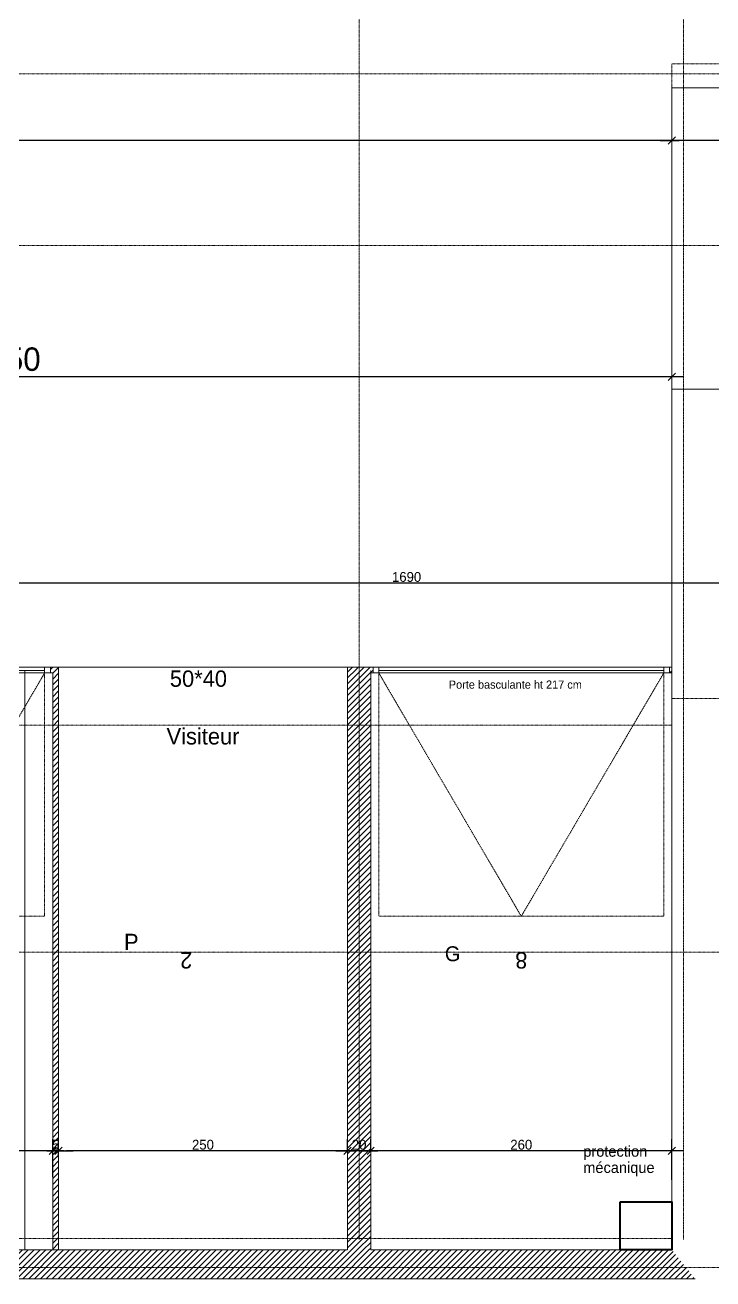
# Model space of a CAD drawing. Header units: millimetres. Extents: x -26249 to 60250, y -21218 to 23336.
# Drawn here: x 16185 to 16779, y -10511 to -9429 of the extents above; entities that cross this region are included whole.
import ezdxf

# ---------------------------------------------------------------- set-up
doc = ezdxf.new("R2010")
doc.units = ezdxf.units.MM
for name, pattern in [('ISO-02', [0.75, 0.6, -0.15]), ('Style de ligne -1', [0.41664, 0.20828, -0.20836]), ('Style de ligne -6', [1.04164, 0.625, -0.20828, 0.06943, -0.13893]), ('VW-01', [0.41656, 0.20828, -0.20828])]:
    doc.linetypes.add(name, pattern=pattern)
for name, color, linetype, lineweight, true_color in [('B BATI-structure', 1, 'VW-01', 18, 0xff0000), ('C ANNOTATIONS-axes', 1, 'ISO-02', 13, 0xff0000), ('C ANNOTATIONS-axes horizontaux', 1, 'Style de ligne -1', 13, 0xff0000)]:
    doc.layers.add(name, color=color, linetype=linetype, lineweight=lineweight, true_color=true_color)
for name, color, linetype, lineweight in [('B GÈnÈral_Hatch', 7, 'Continuous', 5), ('B Général', 7, 'Continuous', 5), ('C ANNOTATIONS-cotation', 7, 'Continuous', 5), ('C ANNOTATIONS-prestations', 7, 'Continuous', 5)]:
    doc.layers.add(name, color=color, linetype=linetype, lineweight=lineweight)
doc.styles.add('Arial', font='arial.ttf')
doc.styles.add('Eurostile', font='')
doc.styles.get('Eurostile').set_extended_font_data('Eurostile')
doc.dimstyles.new('100é', dxfattribs={"dimtxt": 20.229601, "dimasz": 6.232178, "dimexe": 10, "dimexo": 25, "dimgap": 1, "dimtad": 1, "dimdec": 1, "dimtxsty": 'Arial', "dimblk": 'VW_SLASH', "dimblk1": 'VW_SLASH', "dimblk2": 'VW_SLASH', "dimcen": 0, "dimdle": 10, "dimazin": 0, "dimtfac": 1, "dimtdec": 1, "dimtix": 1, "dimtmove": 0, "dimatfit": 0, "dimldrblk": 'VW_FILLEDARROW', "dimfxl": 25, "dimfxlon": 1, "dimfrac": 2, "dimtolj": 1, "dimarcsym": 0})
pattern_1 = [(45, (8317.1126, -13762.2883), (2.4253472, -2.6458333), [])]

# ---------------------------------------------------------------- blocks, each defined once
blk = doc.blocks.new('Parking Spaces-4')
at = {"layer": 'B Général', "color": 7, "linetype": 'Continuous', "lineweight": 5}
for p, q in [((0, 0), (0, 500)), ((278.5, 0), (278.5, 500)), ((557, 0), (557, 500)), ((0, 0), (557, 0))]:
    blk.add_line(p, q, dxfattribs=at)
at = {"layer": 'B Général', "color": 7, "extrusion": (0, 0, -1), "char_height": 14.12, "attachment_point": 5, "text_direction": (1, 0, 0), "line_spacing_factor": 0.894142, "style": 'Eurostile'}
for s, insert in [('2', (139.25, 250)), ('3', (417.75, 250))]:
    blk.add_mtext(s, dxfattribs=dict(at, insert=insert))
blk = doc.blocks.new('Parking Spaces-6')
at = {"layer": 'B Général', "color": 7, "linetype": 'Continuous', "lineweight": 5}
for p, q in [((0, 0), (0, 500)), ((260, 0), (260, 500)), ((0, 0), (260, 0))]:
    blk.add_line(p, q, dxfattribs=at)
at = {"layer": 'B Général', "color": 7, "insert": (130, 250), "char_height": 14.1, "attachment_point": 5, "line_spacing_factor": 0.894142, "style": 'Eurostile'}
blk.add_mtext('9', dxfattribs=at)
blk = doc.blocks.new('Parking Spaces-8')
at = {"layer": 'B Général', "color": 7, "linetype": 'Continuous', "lineweight": 5}
for p, q in [((0, 0), (0, 500)), ((260, 0), (260, 500)), ((0, 0), (260, 0))]:
    blk.add_line(p, q, dxfattribs=at)
at = {"layer": 'B Général', "color": 7, "extrusion": (0, 0, -1), "insert": (130, 250), "char_height": 14.1, "attachment_point": 5, "text_direction": (1, 0, 0), "line_spacing_factor": 0.894142, "style": 'Eurostile'}
blk.add_mtext('8', dxfattribs=at)
blk = doc.blocks.new('VW_SLASH')
at = {"color": 0, "linetype": 'ByBlock', "lineweight": -2}
blk.add_line((1.6, 0), (-1, 0), dxfattribs=at)
at = {"color": 0, "linetype": 'Continuous', "lineweight": 20, "flags": 128}
blk.add_lwpolyline([(0.5, 0.5), (-0.5, -0.5)], dxfattribs=at)
blk = doc.blocks.new('*D711')
at = {"layer": 'C ANNOTATIONS-cotation', "color": 0, "linetype": 'Continuous', "lineweight": -2, "transparency": 16777216}
blk.add_line((16737.4, -9732.3), (15599.9, -9732.3), dxfattribs=at)
at = {"layer": 'Defpoints', "color": 0, "linetype": 'Continuous', "transparency": 16777216}
for p in [(15593.6, -9732.3), (16743.6, -9788.3), (15593.6, -9900.7)]:
    blk.add_point(p, dxfattribs=at)
at = {"layer": 'C ANNOTATIONS-cotation', "color": 0, "linetype": 'Continuous', "lineweight": -2, "transparency": 16777216, "xscale": 6.232177734375, "yscale": 6.232177734375, "zscale": 6.232177734375, "rotation": 180}
blk.add_blockref('VW_SLASH', (15593.6, -9732.3), dxfattribs=at)
at = {"layer": 'C ANNOTATIONS-cotation', "color": 0, "linetype": 'Continuous', "lineweight": -2, "transparency": 16777216, "xscale": 6.232177734375, "yscale": 6.232177734375, "zscale": 6.232177734375}
blk.add_blockref('VW_SLASH', (16743.6, -9732.3), dxfattribs=at)
at = {"layer": 'C ANNOTATIONS-cotation', "color": 0, "linetype": 'Continuous', "transparency": 16777216, "insert": (16168.6, -9717.2), "char_height": 20.23, "attachment_point": 5, "style": 'Eurostile'}
blk.add_mtext('\\A1;1150', dxfattribs=at)
blk = doc.blocks.new('VW_FILLEDARROW')
at = {"linetype": 'Continuous', "lineweight": 0}
blk.add_hatch(color=0, dxfattribs=at).paths.add_polyline_path([(-1.6, 0.43), (0, 0), (-1.6, -0.43)])
at = {"color": 0, "linetype": 'Continuous', "lineweight": 5, "flags": 128}
blk.add_lwpolyline([(-1.6, 0.43), (0, 0), (-1.6, -0.43)], close=True, dxfattribs=at)
blk = doc.blocks.new('Porte basculante ht200cm')
at = {"layer": 'B Général', "color": 7, "linetype": 'Style de ligne -1', "lineweight": 5}
for p, q in [((-123, -2.5), (0, -212.5)), ((0, -212.5), (123, -2.5))]:
    blk.add_line(p, q, dxfattribs=at)
at = {"layer": 'B Général', "color": 7, "linetype": 'Continuous', "lineweight": 5, "flags": 128}
for points in [[(-128, 2.5), (128, 2.5), (128, -2.5), (-128, -2.5)], [(-123, 2.5), (123, 2.5), (123, -0.5), (-123, -0.5)]]:
    blk.add_lwpolyline(points, close=True, dxfattribs=at)
at = {"layer": 'B Général', "flags": 128}
for points in [[(-128, 2.5), (-123, 2.5), (-123, -2.5), (-128, -2.5)], [(123, 2.5), (128, 2.5), (128, -2.5), (123, -2.5)]]:
    blk.add_lwpolyline(points, close=True, dxfattribs=at)
at = {"layer": 'B Général', "color": 7, "linetype": 'Style de ligne -1', "lineweight": 5, "flags": 128}
blk.add_lwpolyline([(-123, -2.5), (123, -2.5), (123, -212.5), (-123, -212.5)], close=True, dxfattribs=at)
at = {"layer": 'B Général', "insert": (-66, -238.4), "char_height": 12.9, "attachment_point": 1, "line_spacing_factor": 0.894142, "style": 'Eurostile'}
blk.add_mtext('G', dxfattribs=at)
at = {"layer": 'C ANNOTATIONS-prestations', "insert": (-62.6, -9), "char_height": 7.059, "attachment_point": 1, "line_spacing_factor": 0.894142, "style": 'Eurostile'}
blk.add_mtext('Porte basculante ht 217 cm', dxfattribs=at)
blk = doc.blocks.new('axes 2')
at = {"layer": 'B Général', "color": 1, "linetype": 'Style de ligne -6', "lineweight": 13}
for p, q in [((490.672, -1173.93), (490.672, 1361.07)), ((770.672, -1173.93), (770.672, 1361.07))]:
    blk.add_line(p, q, dxfattribs=at)
at = {"layer": 'C ANNOTATIONS-axes horizontaux', "color": 5, "true_color": 0x0000ff}
for p, q in [((4705, -167.93), (-4705, -167.93)), ((4705, -315.93), (-4705, -315.93)), ((4705, -925.93), (-4705, -925.93)), ((4705, -1197.93), (-4705, -1197.93))]:
    blk.add_line(p, q, dxfattribs=at)
blk = doc.blocks.new('*D756')
at = {"layer": 'C ANNOTATIONS-cotation', "color": 0, "linetype": 'Continuous', "lineweight": -2, "transparency": 16777216}
blk.add_line((16737.4, -9528.3), (15110.1, -9528.3), dxfattribs=at)
at = {"layer": 'Defpoints', "color": 0, "linetype": 'Continuous', "transparency": 16777216}
for p in [(15103.9, -9381.9), (16743.6, -9483), (15103.9, -9528.3)]:
    blk.add_point(p, dxfattribs=at)
at = {"layer": 'C ANNOTATIONS-cotation', "color": 0, "linetype": 'Continuous', "lineweight": -2, "transparency": 16777216, "xscale": 6.232177734375, "yscale": 6.232177734375, "zscale": 6.232177734375, "rotation": 180}
blk.add_blockref('VW_SLASH', (15103.9, -9528.3), dxfattribs=at)
at = {"layer": 'C ANNOTATIONS-cotation', "color": 0, "linetype": 'Continuous', "lineweight": -2, "transparency": 16777216, "xscale": 6.232177734375, "yscale": 6.232177734375, "zscale": 6.232177734375}
blk.add_blockref('VW_SLASH', (16743.6, -9528.3), dxfattribs=at)
at = {"layer": 'C ANNOTATIONS-cotation', "color": 0, "linetype": 'Continuous', "lineweight": 5, "transparency": 16777216, "insert": (15923.7, -9523.1), "char_height": 8.47, "attachment_point": 5, "style": 'Eurostile'}
blk.add_mtext('\\A1;1640', dxfattribs=at)
blk = doc.blocks.new('*D757')
at = {"layer": 'C ANNOTATIONS-cotation', "color": 0, "linetype": 'Continuous', "lineweight": -2, "transparency": 16777216}
blk.add_line((17237.4, -9528.3), (16749.8, -9528.3), dxfattribs=at)
at = {"layer": 'Defpoints', "color": 0, "linetype": 'Continuous', "transparency": 16777216}
for p in [(16743.6, -9483), (17243.6, -9483), (16743.6, -9528.3)]:
    blk.add_point(p, dxfattribs=at)
at = {"layer": 'C ANNOTATIONS-cotation', "color": 0, "linetype": 'Continuous', "lineweight": -2, "transparency": 16777216, "xscale": 6.232177734375, "yscale": 6.232177734375, "zscale": 6.232177734375, "rotation": 180}
blk.add_blockref('VW_SLASH', (16743.6, -9528.3), dxfattribs=at)
at = {"layer": 'C ANNOTATIONS-cotation', "color": 0, "linetype": 'Continuous', "lineweight": -2, "transparency": 16777216, "xscale": 6.232177734375, "yscale": 6.232177734375, "zscale": 6.232177734375}
blk.add_blockref('VW_SLASH', (17243.6, -9528.3), dxfattribs=at)
at = {"layer": 'C ANNOTATIONS-cotation', "color": 0, "linetype": 'Continuous', "lineweight": 5, "transparency": 16777216, "insert": (16993.6, -9523.1), "char_height": 8.47, "attachment_point": 5, "style": 'Eurostile'}
blk.add_mtext('\\A1;500', dxfattribs=at)
blk = doc.blocks.new('*D761')
at = {"layer": 'C ANNOTATIONS-cotation', "color": 0, "linetype": 'Continuous', "lineweight": -2, "transparency": 16777216}
blk.add_line((17353.4, -9910.3), (15675.8, -9910.3), dxfattribs=at)
at = {"layer": 'Defpoints', "color": 0, "linetype": 'Continuous', "transparency": 16777216}
for p in [(17359.6, -9800.3), (15669.6, -9910.3), (15669.6, -9932.9)]:
    blk.add_point(p, dxfattribs=at)
at = {"layer": 'C ANNOTATIONS-cotation', "color": 0, "linetype": 'Continuous', "lineweight": -2, "transparency": 16777216, "xscale": 6.232177734375, "yscale": 6.232177734375, "zscale": 6.232177734375, "rotation": 180}
blk.add_blockref('VW_SLASH', (15669.6, -9910.3), dxfattribs=at)
at = {"layer": 'C ANNOTATIONS-cotation', "color": 0, "linetype": 'Continuous', "lineweight": -2, "transparency": 16777216, "xscale": 6.232177734375, "yscale": 6.232177734375, "zscale": 6.232177734375}
blk.add_blockref('VW_SLASH', (17359.6, -9910.3), dxfattribs=at)
at = {"layer": 'C ANNOTATIONS-cotation', "color": 0, "linetype": 'Continuous', "lineweight": 5, "transparency": 16777216, "insert": (16514.6, -9905.1), "char_height": 8.47, "attachment_point": 5, "style": 'Eurostile'}
blk.add_mtext('\\A1;1690', dxfattribs=at)
blk = doc.blocks.new('*D790')
at = {"layer": 'C ANNOTATIONS-cotation', "color": 0, "linetype": 'Continuous', "lineweight": -2, "transparency": 16777216}
for p, q in [((16209.1, -10422.9), (16209.1, -10390.3)), ((16202.9, -10400.3), (15955.8, -10400.3))]:
    blk.add_line(p, q, dxfattribs=at)
at = {"layer": 'Defpoints', "color": 0, "linetype": 'Continuous', "transparency": 16777216}
for p in [(15949.6, -10400.3), (15949.6, -10428.3), (16209.1, -10447.9)]:
    blk.add_point(p, dxfattribs=at)
at = {"layer": 'C ANNOTATIONS-cotation', "color": 0, "linetype": 'Continuous', "lineweight": -2, "transparency": 16777216, "xscale": 6.232177734375, "yscale": 6.232177734375, "zscale": 6.232177734375, "rotation": 180}
blk.add_blockref('VW_SLASH', (15949.6, -10400.3), dxfattribs=at)
at = {"layer": 'C ANNOTATIONS-cotation', "color": 0, "linetype": 'Continuous', "lineweight": -2, "transparency": 16777216, "xscale": 6.232177734375, "yscale": 6.232177734375, "zscale": 6.232177734375}
blk.add_blockref('VW_SLASH', (16209.1, -10400.3), dxfattribs=at)
at = {"layer": 'C ANNOTATIONS-cotation', "color": 0, "linetype": 'Continuous', "lineweight": 5, "transparency": 16777216, "insert": (16079.3, -10395.1), "char_height": 8.47, "attachment_point": 5, "style": 'Eurostile'}
blk.add_mtext('\\A1;260', dxfattribs=at)
blk = doc.blocks.new('*D791')
at = {"layer": 'C ANNOTATIONS-cotation', "color": 0, "linetype": 'Continuous', "lineweight": -2, "transparency": 16777216}
for p, q in [((16209.1, -10422.9), (16209.1, -10390.3)), ((16214.1, -10405.8), (16214.1, -10390.3)), ((16202.9, -10400.3), (16196.6, -10400.3)), ((16214.1, -10400.3), (16209.1, -10400.3)), ((16220.3, -10400.3), (16226.6, -10400.3))]:
    blk.add_line(p, q, dxfattribs=at)
at = {"layer": 'Defpoints', "color": 0, "linetype": 'Continuous', "transparency": 16777216}
for p in [(16209.1, -10400.3), (16214.1, -10430.8), (16209.1, -10447.9)]:
    blk.add_point(p, dxfattribs=at)
at = {"layer": 'C ANNOTATIONS-cotation', "color": 0, "linetype": 'Continuous', "lineweight": -2, "transparency": 16777216, "xscale": 6.232177734375, "yscale": 6.232177734375, "zscale": 6.232177734375}
blk.add_blockref('VW_SLASH', (16209.1, -10400.3), dxfattribs=at)
at = {"layer": 'C ANNOTATIONS-cotation', "color": 0, "linetype": 'Continuous', "lineweight": -2, "transparency": 16777216, "xscale": 6.232177734375, "yscale": 6.232177734375, "zscale": 6.232177734375, "rotation": 180}
blk.add_blockref('VW_SLASH', (16214.1, -10400.3), dxfattribs=at)
at = {"layer": 'C ANNOTATIONS-cotation', "color": 0, "linetype": 'Continuous', "lineweight": 5, "transparency": 16777216, "insert": (16211.6, -10395.1), "char_height": 8.47, "attachment_point": 5, "style": 'Eurostile'}
blk.add_mtext('\\A1;5', dxfattribs=at)
blk = doc.blocks.new('*D792')
at = {"layer": 'C ANNOTATIONS-cotation', "color": 0, "linetype": 'Continuous', "lineweight": -2, "transparency": 16777216}
for p, q in [((16214.1, -10405.8), (16214.1, -10390.3)), ((16463.6, -10400.3), (16463.6, -10390.3)), ((16457.4, -10400.3), (16220.3, -10400.3))]:
    blk.add_line(p, q, dxfattribs=at)
at = {"layer": 'Defpoints', "color": 0, "linetype": 'Continuous', "transparency": 16777216}
for p in [(16214.1, -10400.3), (16463.6, -10418.8), (16214.1, -10430.8)]:
    blk.add_point(p, dxfattribs=at)
at = {"layer": 'C ANNOTATIONS-cotation', "color": 0, "linetype": 'Continuous', "lineweight": -2, "transparency": 16777216, "xscale": 6.232177734375, "yscale": 6.232177734375, "zscale": 6.232177734375, "rotation": 180}
blk.add_blockref('VW_SLASH', (16214.1, -10400.3), dxfattribs=at)
at = {"layer": 'C ANNOTATIONS-cotation', "color": 0, "linetype": 'Continuous', "lineweight": -2, "transparency": 16777216, "xscale": 6.232177734375, "yscale": 6.232177734375, "zscale": 6.232177734375}
blk.add_blockref('VW_SLASH', (16463.6, -10400.3), dxfattribs=at)
at = {"layer": 'C ANNOTATIONS-cotation', "color": 0, "linetype": 'Continuous', "lineweight": 5, "transparency": 16777216, "insert": (16338.8, -10395.1), "char_height": 8.47, "attachment_point": 5, "style": 'Eurostile'}
blk.add_mtext('\\A1;250', dxfattribs=at)
blk = doc.blocks.new('*D793')
at = {"layer": 'C ANNOTATIONS-cotation', "color": 0, "linetype": 'Continuous', "lineweight": -2, "transparency": 16777216}
for p, q in [((16463.6, -10400.3), (16463.6, -10390.3)), ((16483.6, -10400.3), (16483.6, -10390.3)), ((16477.4, -10400.3), (16469.8, -10400.3))]:
    blk.add_line(p, q, dxfattribs=at)
at = {"layer": 'Defpoints', "color": 0, "linetype": 'Continuous', "transparency": 16777216}
for p in [(16463.6, -10400.3), (16483.6, -10401.8), (16463.6, -10418.8)]:
    blk.add_point(p, dxfattribs=at)
at = {"layer": 'C ANNOTATIONS-cotation', "color": 0, "linetype": 'Continuous', "lineweight": -2, "transparency": 16777216, "xscale": 6.232177734375, "yscale": 6.232177734375, "zscale": 6.232177734375, "rotation": 180}
blk.add_blockref('VW_SLASH', (16463.6, -10400.3), dxfattribs=at)
at = {"layer": 'C ANNOTATIONS-cotation', "color": 0, "linetype": 'Continuous', "lineweight": -2, "transparency": 16777216, "xscale": 6.232177734375, "yscale": 6.232177734375, "zscale": 6.232177734375}
blk.add_blockref('VW_SLASH', (16483.6, -10400.3), dxfattribs=at)
at = {"layer": 'C ANNOTATIONS-cotation', "color": 0, "linetype": 'Continuous', "lineweight": 5, "transparency": 16777216, "insert": (16473.6, -10395.1), "char_height": 8.47, "attachment_point": 5, "style": 'Eurostile'}
blk.add_mtext('\\A1;20', dxfattribs=at)
blk = doc.blocks.new('*D794')
at = {"layer": 'C ANNOTATIONS-cotation', "color": 0, "linetype": 'Continuous', "lineweight": -2, "transparency": 16777216}
for p, q in [((16483.6, -10400.3), (16483.6, -10390.3)), ((16743.6, -10425.3), (16743.6, -10390.3)), ((16737.4, -10400.3), (16489.8, -10400.3))]:
    blk.add_line(p, q, dxfattribs=at)
at = {"layer": 'Defpoints', "color": 0, "linetype": 'Continuous', "transparency": 16777216}
for p in [(16483.6, -10400.3), (16483.6, -10401.8), (16743.6, -10451.8)]:
    blk.add_point(p, dxfattribs=at)
at = {"layer": 'C ANNOTATIONS-cotation', "color": 0, "linetype": 'Continuous', "lineweight": -2, "transparency": 16777216, "xscale": 6.232177734375, "yscale": 6.232177734375, "zscale": 6.232177734375, "rotation": 180}
blk.add_blockref('VW_SLASH', (16483.6, -10400.3), dxfattribs=at)
at = {"layer": 'C ANNOTATIONS-cotation', "color": 0, "linetype": 'Continuous', "lineweight": -2, "transparency": 16777216, "xscale": 6.232177734375, "yscale": 6.232177734375, "zscale": 6.232177734375}
blk.add_blockref('VW_SLASH', (16743.6, -10400.3), dxfattribs=at)
at = {"layer": 'C ANNOTATIONS-cotation', "color": 0, "linetype": 'Continuous', "lineweight": 5, "transparency": 16777216, "insert": (16613.6, -10395.1), "char_height": 8.47, "attachment_point": 5, "style": 'Eurostile'}
blk.add_mtext('\\A1;260', dxfattribs=at)

msp = doc.modelspace()

# ---------------------------------------------------------------- hatches: boundary and pattern name
at = {"layer": 'B GÈnÈral_Hatch', "linetype": 'Continuous', "lineweight": 5}
h = msp.add_hatch(dxfattribs=at)
h.set_pattern_fill('50_BETON', style=0, pattern_type=2)
h.set_pattern_definition(pattern_1)
h.paths.add_polyline_path([(16209.097, -9987.914), (16214.097, -9982.914), (16207.097, -9982.914), (16207.097, -9987.914)])
h = msp.add_hatch(dxfattribs=at)
h.set_pattern_fill('50_BETON', style=0, pattern_type=2)
h.set_pattern_definition(pattern_1)
h.paths.add_polyline_path([(16214.097, -10485.899), (16214.097, -9982.914), (16209.097, -9987.914), (16209.097, -10485.899)])
h = msp.add_hatch(dxfattribs=at)
h.set_pattern_fill('50_BETON', style=0, pattern_type=2)
h.set_pattern_definition(pattern_1)
h.paths.add_polyline_path([(16483.597, -9987.914), (16463.597, -9982.914), (16463.597, -10485.899), (16483.597, -10485.899)])
h = msp.add_hatch(dxfattribs=at)
h.set_pattern_fill('50_BETON', style=0, pattern_type=2)
h.set_pattern_definition(pattern_1)
h.paths.add_polyline_path([(16485.597, -9982.914), (16463.597, -9982.914), (16483.597, -9987.914), (16485.597, -9987.914)])
h = msp.add_hatch(dxfattribs=at)
h.set_pattern_fill('50_BETON', style=0, pattern_type=2)
h.set_pattern_definition(pattern_1)
h.paths.add_polyline_path([(16741.597, -9982.914), (16741.597, -9987.914), (16743.597, -9987.914), (16743.597, -9982.914)])
h = msp.add_hatch(dxfattribs=at)
h.set_pattern_fill('50_BETON', style=0, pattern_type=2)
h.set_pattern_definition(pattern_1)
h.paths.add_polyline_path([(14547.001, -10485.899), (14527.001, -10510.899), (16763.597, -10510.899), (16743.597, -10485.899)])

# ---------------------------------------------------------------- linework, layer by layer
at = {"layer": 'B BATI-structure', "flags": 128}
for points in [[(16743.597, -9462.092), (16813.597, -9462.092), (16813.597, -10009.884), (16743.597, -10009.884)], [(15649.597, -10032.914), (16743.597, -10032.914), (16743.597, -9982.914), (15649.597, -9982.914)]]:
    msp.add_lwpolyline(points, close=True, dxfattribs=at)
at = {"layer": 'B Général', "color": 7, "linetype": 'Continuous', "lineweight": 5}
for p, q in [((16743.597, -9985.862), (16743.597, -9479.884)), ((16207.097, -9982.914), (16214.097, -9982.914)), ((16207.097, -9987.914), (16207.097, -9982.914)), ((16207.097, -9987.914), (16209.097, -9987.914)), ((16209.097, -9987.914), (16209.097, -10485.899)), ((16214.097, -9982.914), (16214.097, -10485.899)), ((16463.597, -10485.899), (16463.597, -9982.914)), ((16463.597, -9982.914), (16485.597, -9982.914)), ((16483.597, -10485.899), (16483.597, -9987.914)), ((16483.597, -9987.914), (16485.597, -9987.914)), ((16485.597, -9987.914), (16485.597, -9982.914)), ((16741.597, -9982.914), (16743.597, -9982.914)), ((16741.597, -9987.914), (16741.597, -9982.914)), ((16741.597, -9987.914), (16743.597, -9987.914)), ((16209.097, -10485.899), (15949.597, -10485.899)), ((16463.597, -10485.899), (16214.097, -10485.899)), ((16743.597, -10485.899), (16483.597, -10485.899)), ((16763.597, -10510.899), (14527.001, -10510.899))]:
    msp.add_line(p, q, dxfattribs=at)
at = {"layer": 'B Général', "color": 7, "linetype": 'Continuous', "lineweight": 18}
for p, q in [((16207.097, -9982.914), (16214.097, -9982.914)), ((16207.097, -9987.914), (16209.097, -9987.914)), ((16209.097, -9987.914), (16209.097, -10485.899)), ((16214.097, -9982.914), (16214.097, -10485.899)), ((16463.597, -10485.899), (16463.597, -9982.914)), ((16463.597, -9982.914), (16485.597, -9982.914)), ((16483.597, -10485.899), (16483.597, -9987.914)), ((16483.597, -9987.914), (16485.597, -9987.914)), ((16741.597, -9982.914), (16743.597, -9982.914)), ((16741.597, -9987.914), (16743.597, -9987.914)), ((16209.097, -10485.899), (15949.597, -10485.899)), ((16463.597, -10485.899), (16214.097, -10485.899)), ((16743.597, -10485.899), (16483.597, -10485.899)), ((16763.597, -10510.899), (14527.001, -10510.899))]:
    msp.add_line(p, q, dxfattribs=at)
at = {"layer": 'B Général', "color": 7, "linetype": 'Continuous'}
msp.add_line((16463.597, -9982.914), (16214.097, -9982.914), dxfattribs=at)
at = {"layer": 'B Général', "color": 250, "linetype": 'VW-01', "true_color": 0x444444}
msp.add_line((15673.597, -10475.899), (16743.597, -10475.899), dxfattribs=at)
at = {"layer": 'C ANNOTATIONS-prestations', "lineweight": 40, "flags": 128}
msp.add_lwpolyline([(16698.915, -10444.497), (16743.597, -10444.497), (16743.597, -10485.899), (16698.915, -10485.899)], close=True, dxfattribs=at)

# ---------------------------------------------------------------- block references
at = {"layer": 'B Général', "color": 7, "xscale": -1, "rotation": 89.99999999736242}
msp.add_blockref('Parking Spaces-6', (17243.597, -9482.952), dxfattribs=at)
at = {"layer": 'B Général', "color": 7, "xscale": -1}
msp.add_blockref('Parking Spaces-4', (16463.597, -10485.899), dxfattribs=at)
at = {"layer": 'B Général', "color": 7}
for p in [(16079.097, -9985.414), (16613.597, -9985.414)]:
    msp.add_blockref('Porte basculante ht200cm', p, dxfattribs=at)
at = {"layer": 'B Général', "color": 7, "rotation": 359.9999999976352}
msp.add_blockref('Parking Spaces-8', (16483.597, -10485.899), dxfattribs=at)
at = {"layer": 'C ANNOTATIONS-axes', "color": 7}
msp.add_blockref('axes 2', (15982.925, -9302.97), dxfattribs=at)

# ---------------------------------------------------------------- texts
at = {"layer": 'B BATI-structure', "color": 1, "true_color": 0xff0000, "insert": (16334.878, -9985.73), "char_height": 14.118, "width": 80.46836, "attachment_point": 2, "rotation": 0, "line_spacing_factor": 0.894142, "style": 'Eurostile'}
msp.add_mtext('50*40', dxfattribs=at)
at = {"layer": 'B Général', "color": 7, "insert": (16270.64, -10213.026), "char_height": 14.118, "attachment_point": 1, "line_spacing_factor": 0.894142, "style": 'Eurostile'}
msp.add_mtext('P', dxfattribs=at)
at = {"layer": 'C ANNOTATIONS-prestations', "insert": (16338.847, -10035.518), "char_height": 14.118, "width": 249.5, "attachment_point": 2, "line_spacing_factor": 0.894142, "style": 'Eurostile'}
msp.add_mtext('Visiteur', dxfattribs=at)
at = {"layer": 'C ANNOTATIONS-prestations', "insert": (16667.113, -10396.024), "char_height": 9.412, "attachment_point": 1, "line_spacing_factor": 0.894142, "style": 'Eurostile'}
msp.add_mtext('protection\\Pmécanique ', dxfattribs=at)

# ---------------------------------------------------------------- dimensions: what is measured, and where the dimension line sits
at = {"layer": 'C ANNOTATIONS-cotation', "color": 7, "linetype": 'Continuous', "lineweight": 5}
for base, p1, p2, override, picture, middle in [((15103.868, -9528.288), (16743.597, -9482.952), (15103.868, -9381.9), {"dimtxt": 8.470801, "dimdec": 0, "dimpost": '<>', "dimtxsty": 'Eurostile', "dimse1": 1, "dimse2": 1, "dimtmove": 2}, '*D756', (15923.732, -9523.053)), ((16743.597, -9528.288), (17243.597, -9482.952), (16743.597, -9482.952), {"dimtxt": 8.470801, "dimdec": 0, "dimpost": '<>', "dimtxsty": 'Eurostile', "dimse1": 1, "dimse2": 1, "dimtmove": 2}, '*D757', (16993.597, -9523.053)), ((15669.597, -9910.288), (17359.597, -9800.288), (15669.597, -9932.899), {"dimtxt": 8.470801, "dimdec": 0, "dimpost": '<>', "dimtxsty": 'Eurostile', "dimse1": 1, "dimse2": 1, "dimtmove": 2}, '*D761', (16514.597, -9905.053)), ((15949.596778988, -10400.288311556), (16209.096779022, -10447.888088824), (15949.596778988, -10428.288311556), {"dimtxt": 8.470801, "dimdec": 0, "dimpost": '<>', "dimtxsty": 'Eurostile', "dimse2": 1, "dimtmove": 2}, '*D790', (16079.346779005, -10395.052911166)), ((16209.097, -10400.288), (16214.097, -10430.788), (16209.097, -10447.888), {"dimtxt": 8.470801, "dimdec": 0, "dimpost": '<>', "dimtxsty": 'Eurostile', "dimtmove": 2}, '*D791', (16211.597, -10395.053)), ((16214.096779023, -10400.288311556), (16463.596779064, -10418.788311556), (16214.096779023, -10430.788311557), {"dimtxt": 8.470801, "dimdec": 0, "dimpost": '<>', "dimtxsty": 'Eurostile', "dimtmove": 2}, '*D792', (16338.846779043, -10395.052911166)), ((16463.597, -10400.288), (16483.597, -10401.788), (16463.597, -10418.788), {"dimtxt": 8.470801, "dimdec": 0, "dimpost": '<>', "dimtxsty": 'Eurostile', "dimtmove": 2}, '*D793', (16473.597, -10395.053)), ((16483.597, -10400.288), (16743.597, -10451.788), (16483.597, -10401.788), {"dimtxt": 8.470801, "dimdec": 0, "dimpost": '<>', "dimtxsty": 'Eurostile', "dimtmove": 2}, '*D794', (16613.597, -10395.053))]:
    dim = msp.add_linear_dim(base=base, p1=p1, p2=p2, dimstyle='100é', override=override, dxfattribs=at)
    dim.commit()
    dim.dimension.update_dxf_attribs({"geometry": picture, "text_midpoint": middle})
at = {"layer": 'C ANNOTATIONS-cotation', "color": 1, "linetype": 'Continuous', "true_color": 0xff0000}
dim = msp.add_linear_dim(base=(15593.638, -9732.288), p1=(16743.597, -9788.288), p2=(15593.638, -9900.697), dimstyle='100é', override={"dimgap": 5, "dimdec": 0, "dimpost": '<>', "dimtxsty": 'Eurostile', "dimse1": 1, "dimse2": 1, "dimtmove": 2}, dxfattribs=at)
dim.commit()
dim.dimension.update_dxf_attribs({"geometry": '*D711', "text_midpoint": (16168.617, -9717.174)})

doc.saveas('drawing.dxf')
